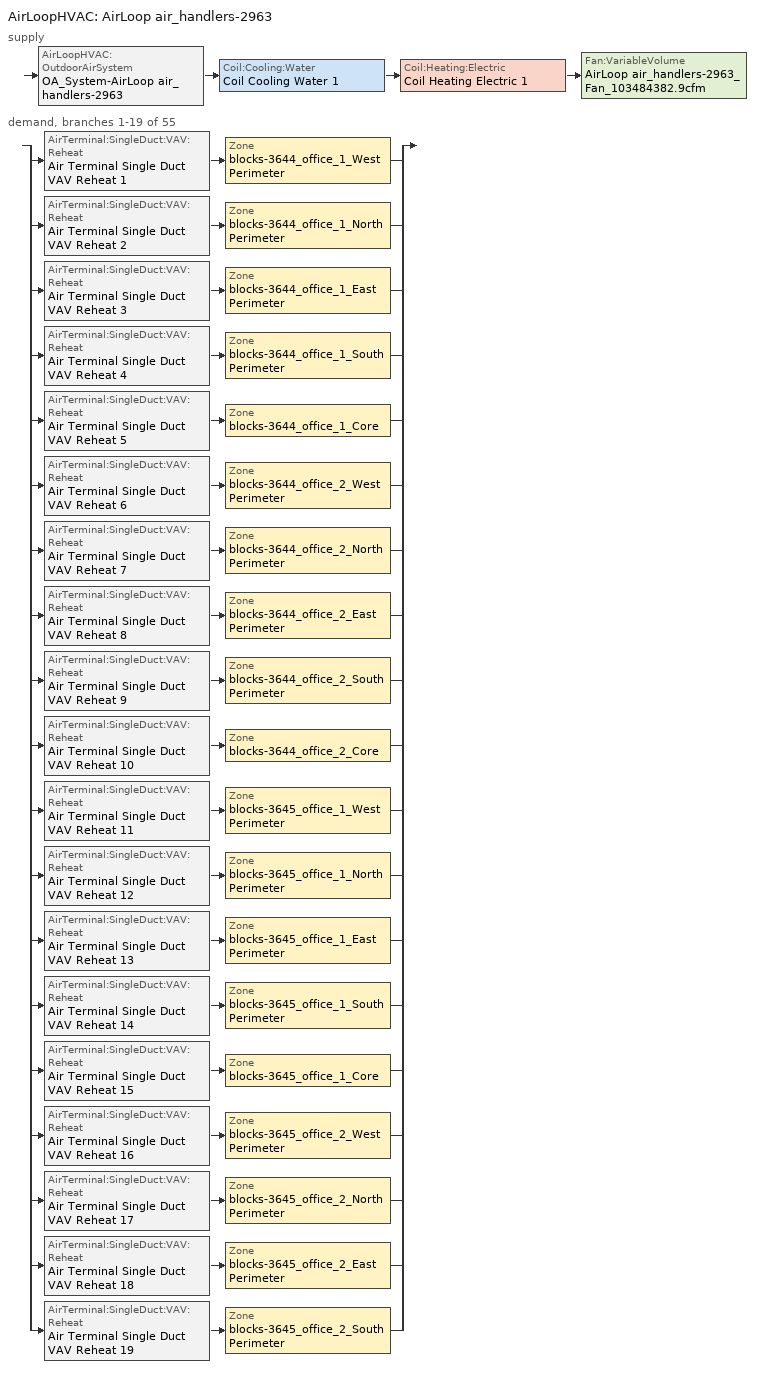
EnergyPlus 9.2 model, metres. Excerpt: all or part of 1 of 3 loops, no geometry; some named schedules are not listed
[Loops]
AirLoopHVAC 'AirLoop air_handlers-2963'
 supply: AirLoopHVAC:OutdoorAirSystem 'OA_System-AirLoop air_handlers-2963' > Coil:Cooling:Water 'Coil Cooling Water 1' > Coil:Heating:Electric 'Coil Heating Electric 1' > Fan:VariableVolume 'AirLoop air_handlers-2963_Fan_103484382.9cfm'
 demand, branches 1-19 of 55: split
  | AirTerminal:SingleDuct:VAV:Reheat 'Air Terminal Single Duct VAV Reheat 1' > Zone 'blocks-3644_office_1_West Perimeter'
  | AirTerminal:SingleDuct:VAV:Reheat 'Air Terminal Single Duct VAV Reheat 2' > Zone 'blocks-3644_office_1_North Perimeter'
  | AirTerminal:SingleDuct:VAV:Reheat 'Air Terminal Single Duct VAV Reheat 3' > Zone 'blocks-3644_office_1_East Perimeter'
  | AirTerminal:SingleDuct:VAV:Reheat 'Air Terminal Single Duct VAV Reheat 4' > Zone 'blocks-3644_office_1_South Perimeter'
  | AirTerminal:SingleDuct:VAV:Reheat 'Air Terminal Single Duct VAV Reheat 5' > Zone 'blocks-3644_office_1_Core'
  | AirTerminal:SingleDuct:VAV:Reheat 'Air Terminal Single Duct VAV Reheat 6' > Zone 'blocks-3644_office_2_West Perimeter'
  | AirTerminal:SingleDuct:VAV:Reheat 'Air Terminal Single Duct VAV Reheat 7' > Zone 'blocks-3644_office_2_North Perimeter'
  | AirTerminal:SingleDuct:VAV:Reheat 'Air Terminal Single Duct VAV Reheat 8' > Zone 'blocks-3644_office_2_East Perimeter'
  | AirTerminal:SingleDuct:VAV:Reheat 'Air Terminal Single Duct VAV Reheat 9' > Zone 'blocks-3644_office_2_South Perimeter'
  | AirTerminal:SingleDuct:VAV:Reheat 'Air Terminal Single Duct VAV Reheat 10' > Zone 'blocks-3644_office_2_Core'
  | AirTerminal:SingleDuct:VAV:Reheat 'Air Terminal Single Duct VAV Reheat 11' > Zone 'blocks-3645_office_1_West Perimeter'
  | AirTerminal:SingleDuct:VAV:Reheat 'Air Terminal Single Duct VAV Reheat 12' > Zone 'blocks-3645_office_1_North Perimeter'
  | AirTerminal:SingleDuct:VAV:Reheat 'Air Terminal Single Duct VAV Reheat 13' > Zone 'blocks-3645_office_1_East Perimeter'
  | AirTerminal:SingleDuct:VAV:Reheat 'Air Terminal Single Duct VAV Reheat 14' > Zone 'blocks-3645_office_1_South Perimeter'
  | AirTerminal:SingleDuct:VAV:Reheat 'Air Terminal Single Duct VAV Reheat 15' > Zone 'blocks-3645_office_1_Core'
  | AirTerminal:SingleDuct:VAV:Reheat 'Air Terminal Single Duct VAV Reheat 16' > Zone 'blocks-3645_office_2_West Perimeter'
  | AirTerminal:SingleDuct:VAV:Reheat 'Air Terminal Single Duct VAV Reheat 17' > Zone 'blocks-3645_office_2_North Perimeter'
  | AirTerminal:SingleDuct:VAV:Reheat 'Air Terminal Single Duct VAV Reheat 18' > Zone 'blocks-3645_office_2_East Perimeter'
  | AirTerminal:SingleDuct:VAV:Reheat 'Air Terminal Single Duct VAV Reheat 19' > Zone 'blocks-3645_office_2_South Perimeter'
[AirLoopHVAC]
AirLoop air_handlers-2963: Design supply air flow rate=Autosize
[AirTerminal:SingleDuct:VAV:Reheat] Availability schedule=Always_On; Constant minimum air flow fraction=0.2; Convergence tolerance=0.001; Damper heating action=Normal; Fixed minimum air flow rate=0; Maximum air flow rate=Autosize; Maximum flow fraction during reheat=Autosize; Maximum flow per zone floor area during reheat=Autosize; Maximum hot water or steam flow rate=Autosize; Maximum reheat air temperature=35; Minimum hot water or steam flow rate=0; Zone minimum air flow input method=Constant
Name | Reheat coil
Air Terminal Single Duct VAV Reheat 1 | Coil Heating Electric 2
Air Terminal Single Duct VAV Reheat 2 | Coil Heating Electric 3
Air Terminal Single Duct VAV Reheat 3 | Coil Heating Electric 4
Air Terminal Single Duct VAV Reheat 4 | Coil Heating Electric 5
Air Terminal Single Duct VAV Reheat 5 | Coil Heating Electric 6
Air Terminal Single Duct VAV Reheat 6 | Coil Heating Electric 7
Air Terminal Single Duct VAV Reheat 7 | Coil Heating Electric 8
Air Terminal Single Duct VAV Reheat 8 | Coil Heating Electric 9
Air Terminal Single Duct VAV Reheat 9 | Coil Heating Electric 10
Air Terminal Single Duct VAV Reheat 10 | Coil Heating Electric 11
Air Terminal Single Duct VAV Reheat 11 | Coil Heating Electric 12
Air Terminal Single Duct VAV Reheat 12 | Coil Heating Electric 13
Air Terminal Single Duct VAV Reheat 13 | Coil Heating Electric 14
Air Terminal Single Duct VAV Reheat 14 | Coil Heating Electric 15
Air Terminal Single Duct VAV Reheat 15 | Coil Heating Electric 16
Air Terminal Single Duct VAV Reheat 16 | Coil Heating Electric 17
Air Terminal Single Duct VAV Reheat 17 | Coil Heating Electric 18
Air Terminal Single Duct VAV Reheat 18 | Coil Heating Electric 19
Air Terminal Single Duct VAV Reheat 19 | Coil Heating Electric 20
[Coil:Cooling:Water]
Coil Cooling Water 1: Availability schedule=Always_On; Design air flow rate=Autosize; Design inlet air humidity ratio=Autosize; Design inlet air temperature=Autosize; Design inlet water temperature=Autosize; Design outlet air humidity ratio=Autosize; Design outlet air temperature=Autosize; Design water flow rate=Autosize; Heat exchanger configuration=CrossFlow; Type of analysis=SimpleAnalysis
[Coil:Heating:Electric] Availability schedule=Always_On; Efficiency=1; Nominal capacity=Autosize
Coil Heating Electric 1; Coil Heating Electric 2; Coil Heating Electric 3; Coil Heating Electric 4; Coil Heating Electric 5; Coil Heating Electric 6; Coil Heating Electric 7; Coil Heating Electric 8; Coil Heating Electric 9; Coil Heating Electric 10; Coil Heating Electric 11; Coil Heating Electric 12; Coil Heating Electric 13; Coil Heating Electric 14; Coil Heating Electric 15; Coil Heating Electric 16; Coil Heating Electric 17; Coil Heating Electric 18; Coil Heating Electric 19; Coil Heating Electric 20
[Controller:MechanicalVentilation]
Controller_MV-AirLoop air_handlers-2963: Availability schedule=PNNL_TSPR_Office_Occupancy_Schedule; Demand controlled ventilation=No; System outdoor air method=ZoneSum; Zone name 1=blocks-3644_office_1_Core; Design specification outdoor air object name 1=PNNL_TSPR_DCV_Office_0.0004_m3_per_s_m2_Outdoor_Air_62.2_Multizone_Adjusted; Design specification zone air distribution object name 1=blocks-3644_office_1_Core Design Spec Zone Air Dist; Zone name 2=blocks-3644_office_1_East Perimeter; Design specification outdoor air object name 2=PNNL_TSPR_DCV_Office_0.0004_m3_per_s_m2_Outdoor_Air_62.2_Multizone_Adjusted; Design specification zone air distribution object name 2=blocks-3644_office_1_East Perimeter Design Spec Zone Air Dist; Zone name 3=blocks-3644_office_1_North Perimeter; Design specification outdoor air object name 3=PNNL_TSPR_DCV_Office_0.0004_m3_per_s_m2_Outdoor_Air_62.2_Multizone_Adjusted; Design specification zone air distribution object name 3=blocks-3644_office_1_North Perimeter Design Spec Zone Air Dist; Zone name 4=blocks-3644_office_1_South Perimeter; Design specification outdoor air object name 4=PNNL_TSPR_DCV_Office_0.0004_m3_per_s_m2_Outdoor_Air_62.2_Multizone_Adjusted; Design specification zone air distribution object name 4=blocks-3644_office_1_South Perimeter Design Spec Zone Air Dist; Zone name 5=blocks-3644_office_1_West Perimeter; Design specification outdoor air object name 5=PNNL_TSPR_DCV_Office_0.0004_m3_per_s_m2_Outdoor_Air_62.2_Multizone_Adjusted; Design specification zone air distribution object name 5=blocks-3644_office_1_West Perimeter Design Spec Zone Air Dist; Zone name 6=blocks-3644_office_2_Core; Design specification outdoor air object name 6=PNNL_TSPR_DCV_Office_0.0004_m3_per_s_m2_Outdoor_Air_62.2_Multizone_Adjusted; Design specification zone air distribution object name 6=blocks-3644_office_2_Core Design Spec Zone Air Dist; Zone name 7=blocks-3644_office_2_East Perimeter; Design specification outdoor air object name 7=PNNL_TSPR_DCV_Office_0.0004_m3_per_s_m2_Outdoor_Air_62.2_Multizone_Adjusted; Design specification zone air distribution object name 7=blocks-3644_office_2_East Perimeter Design Spec Zone Air Dist; Zone name 8=blocks-3644_office_2_North Perimeter; Design specification outdoor air object name 8=PNNL_TSPR_DCV_Office_0.0004_m3_per_s_m2_Outdoor_Air_62.2_Multizone_Adjusted; Design specification zone air distribution object name 8=blocks-3644_office_2_North Perimeter Design Spec Zone Air Dist; Zone name 9=blocks-3644_office_2_South Perimeter; Design specification outdoor air object name 9=PNNL_TSPR_DCV_Office_0.0004_m3_per_s_m2_Outdoor_Air_62.2_Multizone_Adjusted; Design specification zone air distribution object name 9=blocks-3644_office_2_South Perimeter Design Spec Zone Air Dist; Zone name 10=blocks-3644_office_2_West Perimeter; Design specification outdoor air object name 10=PNNL_TSPR_DCV_Office_0.0004_m3_per_s_m2_Outdoor_Air_62.2_Multizone_Adjusted; Design specification zone air distribution object name 10=blocks-3644_office_2_West Perimeter Design Spec Zone Air Dist; Zone name 11=blocks-3645_office_1_Core; Design specification outdoor air object name 11=PNNL_TSPR_DCV_Office_0.00037_m3_per_s_m2_Outdoor_Air_62.2_Multizone_Adjusted; Design specification zone air distribution object name 11=blocks-3645_office_1_Core Design Spec Zone Air Dist; Zone name 12=blocks-3645_office_1_East Perimeter; Design specification outdoor air object name 12=PNNL_TSPR_DCV_Office_0.00037_m3_per_s_m2_Outdoor_Air_62.2_Multizone_Adjusted; Design specification zone air distribution object name 12=blocks-3645_office_1_East Perimeter Design Spec Zone Air Dist; Zone name 13=blocks-3645_office_1_North Perimeter; Design specification outdoor air object name 13=PNNL_TSPR_DCV_Office_0.00037_m3_per_s_m2_Outdoor_Air_62.2_Multizone_Adjusted; Design specification zone air distribution object name 13=blocks-3645_office_1_North Perimeter Design Spec Zone Air Dist; Zone name 14=blocks-3645_office_1_South Perimeter; Design specification outdoor air object name 14=PNNL_TSPR_DCV_Office_0.00037_m3_per_s_m2_Outdoor_Air_62.2_Multizone_Adjusted; Design specification zone air distribution object name 14=blocks-3645_office_1_South Perimeter Design Spec Zone Air Dist; Zone name 15=blocks-3645_office_1_West Perimeter; Design specification outdoor air object name 15=PNNL_TSPR_DCV_Office_0.00037_m3_per_s_m2_Outdoor_Air_62.2_Multizone_Adjusted; Design specification zone air distribution object name 15=blocks-3645_office_1_West Perimeter Design Spec Zone Air Dist; Zone name 16=blocks-3645_office_2_Core; Design specification outdoor air object name 16=PNNL_TSPR_DCV_Office_0.00037_m3_per_s_m2_Outdoor_Air_62.2_Multizone_Adjusted; Design specification zone air distribution object name 16=blocks-3645_office_2_Core Design Spec Zone Air Dist; Zone name 17=blocks-3645_office_2_East Perimeter; Design specification outdoor air object name 17=PNNL_TSPR_DCV_Office_0.00037_m3_per_s_m2_Outdoor_Air_62.2_Multizone_Adjusted; Design specification zone air distribution object name 17=blocks-3645_office_2_East Perimeter Design Spec Zone Air Dist; Zone name 18=blocks-3645_office_2_North Perimeter; Design specification outdoor air object name 18=PNNL_TSPR_DCV_Office_0.00037_m3_per_s_m2_Outdoor_Air_62.2_Multizone_Adjusted; Design specification zone air distribution object name 18=blocks-3645_office_2_North Perimeter Design Spec Zone Air Dist; Zone name 19=blocks-3645_office_2_South Perimeter; Design specification outdoor air object name 19=PNNL_TSPR_DCV_Office_0.00037_m3_per_s_m2_Outdoor_Air_62.2_Multizone_Adjusted; Design specification zone air distribution object name 19=blocks-3645_office_2_South Perimeter Design Spec Zone Air Dist; Zone name 20=blocks-3645_office_2_West Perimeter; Design specification outdoor air object name 20=PNNL_TSPR_DCV_Office_0.00037_m3_per_s_m2_Outdoor_Air_62.2_Multizone_Adjusted; Design specification zone air distribution object name 20=blocks-3645_office_2_West Perimeter Design Spec Zone Air Dist; Zone name 21=blocks-3645_office_3_Core; Design specification outdoor air object name 21=PNNL_TSPR_DCV_Office_0.00037_m3_per_s_m2_Outdoor_Air_62.2_Multizone_Adjusted; Design specification zone air distribution object name 21=blocks-3645_office_3_Core Design Spec Zone Air Dist; Zone name 22=blocks-3645_office_3_East Perimeter; Design specification outdoor air object name 22=PNNL_TSPR_DCV_Office_0.00037_m3_per_s_m2_Outdoor_Air_62.2_Multizone_Adjusted; Design specification zone air distribution object name 22=blocks-3645_office_3_East Perimeter Design Spec Zone Air Dist; Zone name 23=blocks-3645_office_3_North Perimeter; Design specification outdoor air object name 23=PNNL_TSPR_DCV_Office_0.00037_m3_per_s_m2_Outdoor_Air_62.2_Multizone_Adjusted; Design specification zone air distribution object name 23=blocks-3645_office_3_North Perimeter Design Spec Zone Air Dist; Zone name 24=blocks-3645_office_3_South Perimeter; Design specification outdoor air object name 24=PNNL_TSPR_DCV_Office_0.00037_m3_per_s_m2_Outdoor_Air_62.2_Multizone_Adjusted; Design specification zone air distribution object name 24=blocks-3645_office_3_South Perimeter Design Spec Zone Air Dist; Zone name 25=blocks-3645_office_3_West Perimeter; Design specification outdoor air object name 25=PNNL_TSPR_DCV_Office_0.00037_m3_per_s_m2_Outdoor_Air_62.2_Multizone_Adjusted; Design specification zone air distribution object name 25=blocks-3645_office_3_West Perimeter Design Spec Zone Air Dist; Zone name 26=blocks-3645_office_4_Core; Design specification outdoor air object name 26=PNNL_TSPR_DCV_Office_0.00037_m3_per_s_m2_Outdoor_Air_62.2_Multizone_Adjusted; Design specification zone air distribution object name 26=blocks-3645_office_4_Core Design Spec Zone Air Dist; Zone name 27=blocks-3645_office_4_East Perimeter; Design specification outdoor air object name 27=PNNL_TSPR_DCV_Office_0.00037_m3_per_s_m2_Outdoor_Air_62.2_Multizone_Adjusted; Design specification zone air distribution object name 27=blocks-3645_office_4_East Perimeter Design Spec Zone Air Dist; Zone name 28=blocks-3645_office_4_North Perimeter; Design specification outdoor air object name 28=PNNL_TSPR_DCV_Office_0.00037_m3_per_s_m2_Outdoor_Air_62.2_Multizone_Adjusted; Design specification zone air distribution object name 28=blocks-3645_office_4_North Perimeter Design Spec Zone Air Dist; Zone name 29=blocks-3645_office_4_South Perimeter; Design specification outdoor air object name 29=PNNL_TSPR_DCV_Office_0.00037_m3_per_s_m2_Outdoor_Air_62.2_Multizone_Adjusted; Design specification zone air distribution object name 29=blocks-3645_office_4_South Perimeter Design Spec Zone Air Dist; Zone name 30=blocks-3645_office_4_West Perimeter; Design specification outdoor air object name 30=PNNL_TSPR_DCV_Office_0.00037_m3_per_s_m2_Outdoor_Air_62.2_Multizone_Adjusted; Design specification zone air distribution object name 30=blocks-3645_office_4_West Perimeter Design Spec Zone Air Dist; Zone name 31=blocks-3645_office_5_Core; Design specification outdoor air object name 31=PNNL_TSPR_DCV_Office_0.00037_m3_per_s_m2_Outdoor_Air_62.2_Multizone_Adjusted; Design specification zone air distribution object name 31=blocks-3645_office_5_Core Design Spec Zone Air Dist; Zone name 32=blocks-3645_office_5_East Perimeter; Design specification outdoor air object name 32=PNNL_TSPR_DCV_Office_0.00037_m3_per_s_m2_Outdoor_Air_62.2_Multizone_Adjusted; Design specification zone air distribution object name 32=blocks-3645_office_5_East Perimeter Design Spec Zone Air Dist; Zone name 33=blocks-3645_office_5_North Perimeter; Design specification outdoor air object name 33=PNNL_TSPR_DCV_Office_0.00037_m3_per_s_m2_Outdoor_Air_62.2_Multizone_Adjusted; Design specification zone air distribution object name 33=blocks-3645_office_5_North Perimeter Design Spec Zone Air Dist; Zone name 34=blocks-3645_office_5_South Perimeter; Design specification outdoor air object name 34=PNNL_TSPR_DCV_Office_0.00037_m3_per_s_m2_Outdoor_Air_62.2_Multizone_Adjusted; Design specification zone air distribution object name 34=blocks-3645_office_5_South Perimeter Design Spec Zone Air Dist; Zone name 35=blocks-3645_office_5_West Perimeter; Design specification outdoor air object name 35=PNNL_TSPR_DCV_Office_0.00037_m3_per_s_m2_Outdoor_Air_62.2_Multizone_Adjusted; Design specification zone air distribution object name 35=blocks-3645_office_5_West Perimeter Design Spec Zone Air Dist; Zone name 36=blocks-3645_office_6_Core; Design specification outdoor air object name 36=PNNL_TSPR_DCV_Office_0.00037_m3_per_s_m2_Outdoor_Air_62.2_Multizone_Adjusted; Design specification zone air distribution object name 36=blocks-3645_office_6_Core Design Spec Zone Air Dist; Zone name 37=blocks-3645_office_6_East Perimeter; Design specification outdoor air object name 37=PNNL_TSPR_DCV_Office_0.00037_m3_per_s_m2_Outdoor_Air_62.2_Multizone_Adjusted; Design specification zone air distribution object name 37=blocks-3645_office_6_East Perimeter Design Spec Zone Air Dist; Zone name 38=blocks-3645_office_6_North Perimeter; Design specification outdoor air object name 38=PNNL_TSPR_DCV_Office_0.00037_m3_per_s_m2_Outdoor_Air_62.2_Multizone_Adjusted; Design specification zone air distribution object name 38=blocks-3645_office_6_North Perimeter Design Spec Zone Air Dist; Zone name 39=blocks-3645_office_6_South Perimeter; Design specification outdoor air object name 39=PNNL_TSPR_DCV_Office_0.00037_m3_per_s_m2_Outdoor_Air_62.2_Multizone_Adjusted; Design specification zone air distribution object name 39=blocks-3645_office_6_South Perimeter Design Spec Zone Air Dist; Zone name 40=blocks-3645_office_6_West Perimeter; Design specification outdoor air object name 40=PNNL_TSPR_DCV_Office_0.00037_m3_per_s_m2_Outdoor_Air_62.2_Multizone_Adjusted; Design specification zone air distribution object name 40=blocks-3645_office_6_West Perimeter Design Spec Zone Air Dist; Zone name 41=blocks-3645_office_7_Core; Design specification outdoor air object name 41=PNNL_TSPR_DCV_Office_0.00037_m3_per_s_m2_Outdoor_Air_62.2_Multizone_Adjusted; Design specification zone air distribution object name 41=blocks-3645_office_7_Core Design Spec Zone Air Dist; Zone name 42=blocks-3645_office_7_East Perimeter; Design specification outdoor air object name 42=PNNL_TSPR_DCV_Office_0.00037_m3_per_s_m2_Outdoor_Air_62.2_Multizone_Adjusted; Design specification zone air distribution object name 42=blocks-3645_office_7_East Perimeter Design Spec Zone Air Dist; Zone name 43=blocks-3645_office_7_North Perimeter; Design specification outdoor air object name 43=PNNL_TSPR_DCV_Office_0.00037_m3_per_s_m2_Outdoor_Air_62.2_Multizone_Adjusted; Design specification zone air distribution object name 43=blocks-3645_office_7_North Perimeter Design Spec Zone Air Dist; Zone name 44=blocks-3645_office_7_South Perimeter; Design specification outdoor air object name 44=PNNL_TSPR_DCV_Office_0.00037_m3_per_s_m2_Outdoor_Air_62.2_Multizone_Adjusted; Design specification zone air distribution object name 44=blocks-3645_office_7_South Perimeter Design Spec Zone Air Dist; Zone name 45=blocks-3645_office_7_West Perimeter; Design specification outdoor air object name 45=PNNL_TSPR_DCV_Office_0.00037_m3_per_s_m2_Outdoor_Air_62.2_Multizone_Adjusted; Design specification zone air distribution object name 45=blocks-3645_office_7_West Perimeter Design Spec Zone Air Dist; Zone name 46=blocks-3645_office_8_Core; Design specification outdoor air object name 46=PNNL_TSPR_DCV_Office_0.00037_m3_per_s_m2_Outdoor_Air_62.2_Multizone_Adjusted; Design specification zone air distribution object name 46=blocks-3645_office_8_Core Design Spec Zone Air Dist; Zone name 47=blocks-3645_office_8_East Perimeter; Design specification outdoor air object name 47=PNNL_TSPR_DCV_Office_0.00037_m3_per_s_m2_Outdoor_Air_62.2_Multizone_Adjusted; Design specification zone air distribution object name 47=blocks-3645_office_8_East Perimeter Design Spec Zone Air Dist; Zone name 48=blocks-3645_office_8_North Perimeter; Design specification outdoor air object name 48=PNNL_TSPR_DCV_Office_0.00037_m3_per_s_m2_Outdoor_Air_62.2_Multizone_Adjusted; Design specification zone air distribution object name 48=blocks-3645_office_8_North Perimeter Design Spec Zone Air Dist; Zone name 49=blocks-3645_office_8_South Perimeter; Design specification outdoor air object name 49=PNNL_TSPR_DCV_Office_0.00037_m3_per_s_m2_Outdoor_Air_62.2_Multizone_Adjusted; Design specification zone air distribution object name 49=blocks-3645_office_8_South Perimeter Design Spec Zone Air Dist; Zone name 50=blocks-3645_office_8_West Perimeter; Design specification outdoor air object name 50=PNNL_TSPR_DCV_Office_0.00037_m3_per_s_m2_Outdoor_Air_62.2_Multizone_Adjusted; Design specification zone air distribution object name 50=blocks-3645_office_8_West Perimeter Design Spec Zone Air Dist; Zone name 51=blocks-3645_office_9_Core; Design specification outdoor air object name 51=PNNL_TSPR_DCV_Office_0.00037_m3_per_s_m2_Outdoor_Air_62.2_Multizone_Adjusted; Design specification zone air distribution object name 51=blocks-3645_office_9_Core Design Spec Zone Air Dist; Zone name 52=blocks-3645_office_9_East Perimeter; Design specification outdoor air object name 52=PNNL_TSPR_DCV_Office_0.00037_m3_per_s_m2_Outdoor_Air_62.2_Multizone_Adjusted; Design specification zone air distribution object name 52=blocks-3645_office_9_East Perimeter Design Spec Zone Air Dist; Zone name 53=blocks-3645_office_9_North Perimeter; Design specification outdoor air object name 53=PNNL_TSPR_DCV_Office_0.00037_m3_per_s_m2_Outdoor_Air_62.2_Multizone_Adjusted; Design specification zone air distribution object name 53=blocks-3645_office_9_North Perimeter Design Spec Zone Air Dist; Zone name 54=blocks-3645_office_9_South Perimeter; Design specification outdoor air object name 54=PNNL_TSPR_DCV_Office_0.00037_m3_per_s_m2_Outdoor_Air_62.2_Multizone_Adjusted; Design specification zone air distribution object name 54=blocks-3645_office_9_South Perimeter Design Spec Zone Air Dist; Zone name 55=blocks-3645_office_9_West Perimeter; Design specification outdoor air object name 55=PNNL_TSPR_DCV_Office_0.00037_m3_per_s_m2_Outdoor_Air_62.2_Multizone_Adjusted; Design specification zone air distribution object name 55=blocks-3645_office_9_West Perimeter Design Spec Zone Air Dist
[Controller:OutdoorAir]
Controller_OA-AirLoop air_handlers-2963: Control high indoor humidity based on outdoor humidity ratio=Yes; Economizer control action type=ModulateFlow; Economizer control type=DifferentialDryBulb; Economizer maximum limit dry bulb temperature=28; Economizer maximum limit enthalpy=64000; Economizer minimum limit dry bulb temperature=-100; Heat recovery bypass control type=BypassWhenWithinEconomizerLimits; High humidity control=No; Lockout type=LockoutWithHeating; Maximum fraction of outdoor air schedule=Economizer Efficiency Schedule; Maximum outdoor air flow rate=Autosize; Mechanical ventilation controller=Controller_MV-AirLoop air_handlers-2963; Minimum limit type=FixedMinimum; Minimum outdoor air flow rate=0; Minimum outdoor air schedule=PNNL_TSPR_Office_Occupancy_Schedule
[Controller:WaterCoil]
Controller Water Coil 1: Action=Reverse; Actuator variable=Flow; Control variable=Temperature; Controller convergence tolerance=Autosize; Maximum actuated flow=Autosize; Minimum actuated flow=0
[DesignSpecification:OutdoorAir] Outdoor air flow air changes per hour=0; Outdoor air flow per person=0; Outdoor air flow per zone=0; Outdoor air method=Sum
Name | Outdoor air flow per zone floor area
PNNL_TSPR_DCV_Office_0.0004_m3_per_s_m2_Outdoor_Air_62.2_Multizone_Adjusted | 0.000496581
PNNL_TSPR_DCV_Office_0.00037_m3_per_s_m2_Outdoor_Air_62.2_Multizone_Adjusted | 0.000462046
[DesignSpecification:ZoneAirDistribution] Zone air distribution effectiveness in cooling mode=1; Zone air distribution effectiveness in heating mode=1
blocks-3644_office_1_Core Design Spec Zone Air Dist; blocks-3644_office_1_East Perimeter Design Spec Zone Air Dist; blocks-3644_office_1_North Perimeter Design Spec Zone Air Dist; blocks-3644_office_1_South Perimeter Design Spec Zone Air Dist; blocks-3644_office_1_West Perimeter Design Spec Zone Air Dist; blocks-3644_office_2_Core Design Spec Zone Air Dist; blocks-3644_office_2_East Perimeter Design Spec Zone Air Dist; blocks-3644_office_2_North Perimeter Design Spec Zone Air Dist; blocks-3644_office_2_South Perimeter Design Spec Zone Air Dist; blocks-3644_office_2_West Perimeter Design Spec Zone Air Dist; blocks-3645_office_1_Core Design Spec Zone Air Dist; blocks-3645_office_1_East Perimeter Design Spec Zone Air Dist; blocks-3645_office_1_North Perimeter Design Spec Zone Air Dist; blocks-3645_office_1_South Perimeter Design Spec Zone Air Dist; blocks-3645_office_1_West Perimeter Design Spec Zone Air Dist; blocks-3645_office_2_Core Design Spec Zone Air Dist; blocks-3645_office_2_East Perimeter Design Spec Zone Air Dist; blocks-3645_office_2_North Perimeter Design Spec Zone Air Dist; blocks-3645_office_2_South Perimeter Design Spec Zone Air Dist; blocks-3645_office_2_West Perimeter Design Spec Zone Air Dist; blocks-3645_office_3_Core Design Spec Zone Air Dist; blocks-3645_office_3_East Perimeter Design Spec Zone Air Dist; blocks-3645_office_3_North Perimeter Design Spec Zone Air Dist; blocks-3645_office_3_South Perimeter Design Spec Zone Air Dist; blocks-3645_office_3_West Perimeter Design Spec Zone Air Dist; blocks-3645_office_4_Core Design Spec Zone Air Dist; blocks-3645_office_4_East Perimeter Design Spec Zone Air Dist; blocks-3645_office_4_North Perimeter Design Spec Zone Air Dist; blocks-3645_office_4_South Perimeter Design Spec Zone Air Dist; blocks-3645_office_4_West Perimeter Design Spec Zone Air Dist; blocks-3645_office_5_Core Design Spec Zone Air Dist; blocks-3645_office_5_East Perimeter Design Spec Zone Air Dist; blocks-3645_office_5_North Perimeter Design Spec Zone Air Dist; blocks-3645_office_5_South Perimeter Design Spec Zone Air Dist; blocks-3645_office_5_West Perimeter Design Spec Zone Air Dist; blocks-3645_office_6_Core Design Spec Zone Air Dist; blocks-3645_office_6_East Perimeter Design Spec Zone Air Dist; blocks-3645_office_6_North Perimeter Design Spec Zone Air Dist; blocks-3645_office_6_South Perimeter Design Spec Zone Air Dist; blocks-3645_office_6_West Perimeter Design Spec Zone Air Dist; blocks-3645_office_7_Core Design Spec Zone Air Dist; blocks-3645_office_7_East Perimeter Design Spec Zone Air Dist; blocks-3645_office_7_North Perimeter Design Spec Zone Air Dist; blocks-3645_office_7_South Perimeter Design Spec Zone Air Dist; blocks-3645_office_7_West Perimeter Design Spec Zone Air Dist; blocks-3645_office_8_Core Design Spec Zone Air Dist; blocks-3645_office_8_East Perimeter Design Spec Zone Air Dist; blocks-3645_office_8_North Perimeter Design Spec Zone Air Dist; blocks-3645_office_8_South Perimeter Design Spec Zone Air Dist; blocks-3645_office_8_West Perimeter Design Spec Zone Air Dist; blocks-3645_office_9_Core Design Spec Zone Air Dist; blocks-3645_office_9_East Perimeter Design Spec Zone Air Dist; blocks-3645_office_9_North Perimeter Design Spec Zone Air Dist; blocks-3645_office_9_South Perimeter Design Spec Zone Air Dist; blocks-3645_office_9_West Perimeter Design Spec Zone Air Dist
[Fan:VariableVolume]
AirLoop air_handlers-2963_Fan_103484382.9cfm: Availability schedule=AirLoop air_handlers-2963_Sched_Ruleset; End use subcategory=General; Fan power coefficient 1=0.0407599; Fan power coefficient 2=0.088045; Fan power coefficient 3=-0.0729261; Fan power coefficient 4=0.94374; Fan power coefficient 5=0; Fan power minimum air flow rate=0; Fan power minimum flow fraction=0; Fan power minimum flow rate input method=FixedFlowRate; Fan total efficiency=0.55575; Maximum flow rate=Autosize; Motor efficiency=0.855; Motor in airstream fraction=1; Pressure rise=1158.81
[HeatExchanger:AirToAir:SensibleAndLatent]
ERV-AirLoop air_handlers-2963: Availability schedule=Always On Discrete; Economizer lockout=Yes; Frost control type=None; Heat exchanger type=Plate; Latent effectiveness at 75 cooling air flow=0.6; Latent effectiveness at 75 heating air flow=0.6; Latent effectiveness at 100 cooling air flow=0.6; Latent effectiveness at 100 heating air flow=0.6; Nominal electric power=0; Nominal supply air flow rate=Autosize; Sensible effectiveness at 75 cooling air flow=0.7; Sensible effectiveness at 75 heating air flow=0.7; Sensible effectiveness at 100 cooling air flow=0.7; Sensible effectiveness at 100 heating air flow=0.7; Supply air outlet temperature control=Yes; Threshold temperature=1.7
[SetpointManager:MixedAir] Control variable=Temperature
Setpoint Manager Mixed Air 1; Setpoint Manager Mixed Air 2; Setpoint Manager Mixed Air 3; Setpoint Manager Mixed Air 4
[SetpointManager:Warmest]
Setpoint Manager Warmest 1: Control variable=Temperature; Hvac air loop=AirLoop air_handlers-2963; Maximum setpoint temperature=15.6; Minimum setpoint temperature=12.8; Strategy=MaximumTemperature
[Sizing:System]
AirLoop air_handlers-2963: 100 outdoor air in cooling=No; 100 outdoor air in heating=No; Central cooling capacity control method=OnOff; Central cooling design supply air humidity ratio=0.0085; Central cooling design supply air temperature=12.8; Central heating design supply air humidity ratio=0.008; Central heating design supply air temperature=16.7; Central heating maximum system air flow ratio=0.2; Cooling design capacity=Autosize; Cooling design capacity method=CoolingDesignCapacity; Cooling design capacity per floor area=234.7; Cooling fraction of autosized cooling supply air flow rate=1; Cooling supply air flow rate=0; Cooling supply air flow rate method=DesignDay; Cooling supply air flow rate per floor area=0.00996765; Cooling supply air flow rate per unit cooling capacity=3.94755e-05; Design outdoor air flow rate=Autosize; Fraction of autosized cooling design capacity=1; Fraction of autosized heating design capacity=1; Heating design capacity=Autosize; Heating design capacity method=HeatingDesignCapacity; Heating design capacity per floor area=157; Heating fraction of autosized cooling supply air flow rate=1; Heating fraction of autosized heating supply air flow rate=1; Heating supply air flow rate=0; Heating supply air flow rate method=DesignDay; Heating supply air flow rate per floor area=0.00996765; Heating supply air flow rate per unit heating capacity=3.15882e-05; Precool design humidity ratio=0.008; Precool design temperature=12.8; Preheat design humidity ratio=0.008; Preheat design temperature=7; System outdoor air method=ZoneSum; Type of load to size on=Sensible; Type of zone sum to use=NonCoincident; Zone maximum outdoor air fraction=1
[Sizing:Zone] Account for dedicated outdoor air system=No; Cooling design air flow method=DesignDay; Cooling design air flow rate=0; Cooling minimum air flow=0; Cooling minimum air flow fraction=0; Cooling minimum air flow per zone floor area=0.000762; Heating design air flow method=DesignDay; Heating design air flow rate=0; Heating maximum air flow=0.141576; Heating maximum air flow fraction=0.3; Heating maximum air flow per zone floor area=0.002032; Zone cooling design supply air humidity ratio=0.0085; Zone cooling design supply air temperature=14; Zone cooling design supply air temperature difference=11.11; Zone cooling design supply air temperature input method=TemperatureDifference; Zone heating design supply air humidity ratio=0.008; Zone heating design supply air temperature=40; Zone heating design supply air temperature difference=11.11; Zone heating design supply air temperature input method=TemperatureDifference
Name | Design specification outdoor air object | Design specification zone air distribution object
blocks-3644_office_1_Core | PNNL_TSPR_DCV_Office_0.0004_m3_per_s_m2_Outdoor_Air_62.2_Multizone_Adjusted | blocks-3644_office_1_Core Design Spec Zone Air Dist
blocks-3644_office_1_East Perimeter | PNNL_TSPR_DCV_Office_0.0004_m3_per_s_m2_Outdoor_Air_62.2_Multizone_Adjusted | blocks-3644_office_1_East Perimeter Design Spec Zone Air Dist
blocks-3644_office_1_North Perimeter | PNNL_TSPR_DCV_Office_0.0004_m3_per_s_m2_Outdoor_Air_62.2_Multizone_Adjusted | blocks-3644_office_1_North Perimeter Design Spec Zone Air Dist
blocks-3644_office_1_South Perimeter | PNNL_TSPR_DCV_Office_0.0004_m3_per_s_m2_Outdoor_Air_62.2_Multizone_Adjusted | blocks-3644_office_1_South Perimeter Design Spec Zone Air Dist
blocks-3644_office_1_West Perimeter | PNNL_TSPR_DCV_Office_0.0004_m3_per_s_m2_Outdoor_Air_62.2_Multizone_Adjusted | blocks-3644_office_1_West Perimeter Design Spec Zone Air Dist
blocks-3644_office_2_Core | PNNL_TSPR_DCV_Office_0.0004_m3_per_s_m2_Outdoor_Air_62.2_Multizone_Adjusted | blocks-3644_office_2_Core Design Spec Zone Air Dist
blocks-3644_office_2_East Perimeter | PNNL_TSPR_DCV_Office_0.0004_m3_per_s_m2_Outdoor_Air_62.2_Multizone_Adjusted | blocks-3644_office_2_East Perimeter Design Spec Zone Air Dist
blocks-3644_office_2_North Perimeter | PNNL_TSPR_DCV_Office_0.0004_m3_per_s_m2_Outdoor_Air_62.2_Multizone_Adjusted | blocks-3644_office_2_North Perimeter Design Spec Zone Air Dist
blocks-3644_office_2_South Perimeter | PNNL_TSPR_DCV_Office_0.0004_m3_per_s_m2_Outdoor_Air_62.2_Multizone_Adjusted | blocks-3644_office_2_South Perimeter Design Spec Zone Air Dist
blocks-3644_office_2_West Perimeter | PNNL_TSPR_DCV_Office_0.0004_m3_per_s_m2_Outdoor_Air_62.2_Multizone_Adjusted | blocks-3644_office_2_West Perimeter Design Spec Zone Air Dist
blocks-3645_office_1_Core | PNNL_TSPR_DCV_Office_0.00037_m3_per_s_m2_Outdoor_Air_62.2_Multizone_Adjusted | blocks-3645_office_1_Core Design Spec Zone Air Dist
blocks-3645_office_1_East Perimeter | PNNL_TSPR_DCV_Office_0.00037_m3_per_s_m2_Outdoor_Air_62.2_Multizone_Adjusted | blocks-3645_office_1_East Perimeter Design Spec Zone Air Dist
blocks-3645_office_1_North Perimeter | PNNL_TSPR_DCV_Office_0.00037_m3_per_s_m2_Outdoor_Air_62.2_Multizone_Adjusted | blocks-3645_office_1_North Perimeter Design Spec Zone Air Dist
blocks-3645_office_1_South Perimeter | PNNL_TSPR_DCV_Office_0.00037_m3_per_s_m2_Outdoor_Air_62.2_Multizone_Adjusted | blocks-3645_office_1_South Perimeter Design Spec Zone Air Dist
blocks-3645_office_1_West Perimeter | PNNL_TSPR_DCV_Office_0.00037_m3_per_s_m2_Outdoor_Air_62.2_Multizone_Adjusted | blocks-3645_office_1_West Perimeter Design Spec Zone Air Dist
blocks-3645_office_2_East Perimeter | PNNL_TSPR_DCV_Office_0.00037_m3_per_s_m2_Outdoor_Air_62.2_Multizone_Adjusted | blocks-3645_office_2_East Perimeter Design Spec Zone Air Dist
blocks-3645_office_2_North Perimeter | PNNL_TSPR_DCV_Office_0.00037_m3_per_s_m2_Outdoor_Air_62.2_Multizone_Adjusted | blocks-3645_office_2_North Perimeter Design Spec Zone Air Dist
blocks-3645_office_2_South Perimeter | PNNL_TSPR_DCV_Office_0.00037_m3_per_s_m2_Outdoor_Air_62.2_Multizone_Adjusted | blocks-3645_office_2_South Perimeter Design Spec Zone Air Dist
blocks-3645_office_2_West Perimeter | PNNL_TSPR_DCV_Office_0.00037_m3_per_s_m2_Outdoor_Air_62.2_Multizone_Adjusted | blocks-3645_office_2_West Perimeter Design Spec Zone Air Dist
[ThermostatSetpoint:DualSetpoint] Cooling setpoint temperature schedule=PNNL_TSPR_Office_Cooling_Schedule; Heating setpoint temperature schedule=PNNL_TSPR_Office_Heating_Schedule
Thermostat Setpoint Dual Setpoint 1; Thermostat Setpoint Dual Setpoint 2; Thermostat Setpoint Dual Setpoint 3; Thermostat Setpoint Dual Setpoint 4; Thermostat Setpoint Dual Setpoint 5; Thermostat Setpoint Dual Setpoint 6; Thermostat Setpoint Dual Setpoint 7; Thermostat Setpoint Dual Setpoint 8; Thermostat Setpoint Dual Setpoint 9; Thermostat Setpoint Dual Setpoint 10; Thermostat Setpoint Dual Setpoint 11; Thermostat Setpoint Dual Setpoint 12; Thermostat Setpoint Dual Setpoint 13; Thermostat Setpoint Dual Setpoint 14; Thermostat Setpoint Dual Setpoint 15; Thermostat Setpoint Dual Setpoint 16; Thermostat Setpoint Dual Setpoint 17; Thermostat Setpoint Dual Setpoint 18; Thermostat Setpoint Dual Setpoint 19
[ZoneControl:Thermostat]
Name | Zone or zonelist | Control 1 | Control type schedule
blocks-3644_office_1_Core Thermostat | blocks-3644_office_1_Core | Thermostat Setpoint Dual Setpoint 5 | blocks-3644_office_1_Core Thermostat Schedule
blocks-3644_office_1_East Perimeter Thermostat | blocks-3644_office_1_East Perimeter | Thermostat Setpoint Dual Setpoint 3 | blocks-3644_office_1_East Perimeter Thermostat Schedule
blocks-3644_office_1_North Perimeter Thermostat | blocks-3644_office_1_North Perimeter | Thermostat Setpoint Dual Setpoint 2 | blocks-3644_office_1_North Perimeter Thermostat Schedule
blocks-3644_office_1_South Perimeter Thermostat | blocks-3644_office_1_South Perimeter | Thermostat Setpoint Dual Setpoint 4 | blocks-3644_office_1_South Perimeter Thermostat Schedule
blocks-3644_office_1_West Perimeter Thermostat | blocks-3644_office_1_West Perimeter | Thermostat Setpoint Dual Setpoint 1 | blocks-3644_office_1_West Perimeter Thermostat Schedule
blocks-3644_office_2_Core Thermostat | blocks-3644_office_2_Core | Thermostat Setpoint Dual Setpoint 10 | blocks-3644_office_2_Core Thermostat Schedule
blocks-3644_office_2_East Perimeter Thermostat | blocks-3644_office_2_East Perimeter | Thermostat Setpoint Dual Setpoint 8 | blocks-3644_office_2_East Perimeter Thermostat Schedule
blocks-3644_office_2_North Perimeter Thermostat | blocks-3644_office_2_North Perimeter | Thermostat Setpoint Dual Setpoint 7 | blocks-3644_office_2_North Perimeter Thermostat Schedule
blocks-3644_office_2_South Perimeter Thermostat | blocks-3644_office_2_South Perimeter | Thermostat Setpoint Dual Setpoint 9 | blocks-3644_office_2_South Perimeter Thermostat Schedule
blocks-3644_office_2_West Perimeter Thermostat | blocks-3644_office_2_West Perimeter | Thermostat Setpoint Dual Setpoint 6 | blocks-3644_office_2_West Perimeter Thermostat Schedule
blocks-3645_office_1_Core Thermostat | blocks-3645_office_1_Core | Thermostat Setpoint Dual Setpoint 15 | blocks-3645_office_1_Core Thermostat Schedule
blocks-3645_office_1_East Perimeter Thermostat | blocks-3645_office_1_East Perimeter | Thermostat Setpoint Dual Setpoint 13 | blocks-3645_office_1_East Perimeter Thermostat Schedule
blocks-3645_office_1_North Perimeter Thermostat | blocks-3645_office_1_North Perimeter | Thermostat Setpoint Dual Setpoint 12 | blocks-3645_office_1_North Perimeter Thermostat Schedule
blocks-3645_office_1_South Perimeter Thermostat | blocks-3645_office_1_South Perimeter | Thermostat Setpoint Dual Setpoint 14 | blocks-3645_office_1_South Perimeter Thermostat Schedule
blocks-3645_office_1_West Perimeter Thermostat | blocks-3645_office_1_West Perimeter | Thermostat Setpoint Dual Setpoint 11 | blocks-3645_office_1_West Perimeter Thermostat Schedule
blocks-3645_office_2_East Perimeter Thermostat | blocks-3645_office_2_East Perimeter | Thermostat Setpoint Dual Setpoint 18 | blocks-3645_office_2_East Perimeter Thermostat Schedule
blocks-3645_office_2_North Perimeter Thermostat | blocks-3645_office_2_North Perimeter | Thermostat Setpoint Dual Setpoint 17 | blocks-3645_office_2_North Perimeter Thermostat Schedule
blocks-3645_office_2_South Perimeter Thermostat | blocks-3645_office_2_South Perimeter | Thermostat Setpoint Dual Setpoint 19 | blocks-3645_office_2_South Perimeter Thermostat Schedule
blocks-3645_office_2_West Perimeter Thermostat | blocks-3645_office_2_West Perimeter | Thermostat Setpoint Dual Setpoint 16 | blocks-3645_office_2_West Perimeter Thermostat Schedule
[Zone equipment]
blocks-3644_office_1_Core: Air Terminal Single Duct VAV Reheat 5
blocks-3644_office_1_East Perimeter: Air Terminal Single Duct VAV Reheat 3
blocks-3644_office_1_North Perimeter: Air Terminal Single Duct VAV Reheat 2
blocks-3644_office_1_South Perimeter: Air Terminal Single Duct VAV Reheat 4
blocks-3644_office_1_West Perimeter: Air Terminal Single Duct VAV Reheat 1
blocks-3644_office_2_Core: Air Terminal Single Duct VAV Reheat 10
blocks-3644_office_2_East Perimeter: Air Terminal Single Duct VAV Reheat 8
blocks-3644_office_2_North Perimeter: Air Terminal Single Duct VAV Reheat 7
blocks-3644_office_2_South Perimeter: Air Terminal Single Duct VAV Reheat 9
blocks-3644_office_2_West Perimeter: Air Terminal Single Duct VAV Reheat 6
blocks-3645_office_1_Core: Air Terminal Single Duct VAV Reheat 15
blocks-3645_office_1_East Perimeter: Air Terminal Single Duct VAV Reheat 13
blocks-3645_office_1_North Perimeter: Air Terminal Single Duct VAV Reheat 12
blocks-3645_office_1_South Perimeter: Air Terminal Single Duct VAV Reheat 14
blocks-3645_office_1_West Perimeter: Air Terminal Single Duct VAV Reheat 11
blocks-3645_office_2_East Perimeter: Air Terminal Single Duct VAV Reheat 18
blocks-3645_office_2_North Perimeter: Air Terminal Single Duct VAV Reheat 17
blocks-3645_office_2_South Perimeter: Air Terminal Single Duct VAV Reheat 19
blocks-3645_office_2_West Perimeter: Air Terminal Single Duct VAV Reheat 16
[Schedule:Compact]
Economizer Efficiency Schedule: Through: 12/31, For: AllDays, Until: 24:00, 0.9
blocks-3644_office_1_Core Thermostat Schedule; blocks-3644_office_1_East Perimeter Thermostat Schedule; blocks-3644_office_1_North Perimeter Thermostat Schedule; blocks-3644_office_1_South Perimeter Thermostat Schedule; blocks-3644_office_1_West Perimeter Thermostat Schedule; blocks-3644_office_2_Core Thermostat Schedule; blocks-3644_office_2_East Perimeter Thermostat Schedule; blocks-3644_office_2_North Perimeter Thermostat Schedule; blocks-3644_office_2_South Perimeter Thermostat Schedule; blocks-3644_office_2_West Perimeter Thermostat Schedule; blocks-3645_office_1_Core Thermostat Schedule; blocks-3645_office_1_East Perimeter Thermostat Schedule; blocks-3645_office_1_North Perimeter Thermostat Schedule; blocks-3645_office_1_South Perimeter Thermostat Schedule; blocks-3645_office_1_West Perimeter Thermostat Schedule; blocks-3645_office_2_East Perimeter Thermostat Schedule; blocks-3645_office_2_North Perimeter Thermostat Schedule; blocks-3645_office_2_South Perimeter Thermostat Schedule; blocks-3645_office_2_West Perimeter Thermostat Schedule: Through: 12/31, For: AllDays, Until: 24:00, 4
[Schedule:Constant]
Always On Discrete: Hourly value=1
[Schedule:Day:Interval]
Always_On_Default; Always_On_Summer_Design_Day; Always_On_Winter_Design_Day: 24:00, 1, No
PNNL_TSPR_Office_Cooling_Schedule_Saturday: 01:00, 26.6667, 02:00, 26.6667, 03:00, 26.6667, 04:00, 26.6667, 05:00, 26.6667, 06:00, 25.5556, 07:00, 25, 08:00, 23.8889, 09:00, 23.8889, 10:00, 23.8889, 11:00, 23.8889, 12:00, 23.8889, 13:00, 23.8889, 14:00, 23.8889, 15:00, 23.8889, 16:00, 23.8889, 17:00, 23.8889, 18:00, 26.6667, 19:00, 26.6667, 20:00, 26.6667, 21:00, 26.6667, 22:00, 26.6667, 23:00, 26.6667, 24:00, 26.6667, No
PNNL_TSPR_Office_Cooling_Schedule_Summer_Design_Day: 01:00, 26.7, 02:00, 26.7, 03:00, 26.7, 04:00, 26.7, 05:00, 26.7, 06:00, 25.7, 07:00, 25, 08:00, 24, 09:00, 24, 10:00, 24, 11:00, 24, 12:00, 24, 13:00, 24, 14:00, 24, 15:00, 24, 16:00, 24, 17:00, 24, 18:00, 24, 19:00, 24, 20:00, 24, 21:00, 24, 22:00, 24, 23:00, 26.7, 24:00, 26.7, No
PNNL_TSPR_Office_Cooling_Schedule_Sunday: 01:00, 26.6667, 02:00, 26.6667, 03:00, 26.6667, 04:00, 26.6667, 05:00, 26.6667, 06:00, 26.6667, 07:00, 26.6667, 08:00, 26.6667, 09:00, 26.6667, 10:00, 26.6667, 11:00, 26.6667, 12:00, 26.6667, 13:00, 26.6667, 14:00, 26.6667, 15:00, 26.6667, 16:00, 26.6667, 17:00, 26.6667, 18:00, 26.6667, 19:00, 26.6667, 20:00, 26.6667, 21:00, 26.6667, 22:00, 26.6667, 23:00, 26.6667, 24:00, 26.6667, No
PNNL_TSPR_Office_Cooling_Schedule_Week_Day: 01:00, 26.6667, 02:00, 26.6667, 03:00, 26.6667, 04:00, 26.6667, 05:00, 26.6667, 06:00, 25.5556, 07:00, 25, 08:00, 23.8889, 09:00, 23.8889, 10:00, 23.8889, 11:00, 23.8889, 12:00, 23.8889, 13:00, 23.8889, 14:00, 23.8889, 15:00, 23.8889, 16:00, 23.8889, 17:00, 23.8889, 18:00, 23.8889, 19:00, 23.8889, 20:00, 23.8889, 21:00, 23.8889, 22:00, 23.8889, 23:00, 26.6667, 24:00, 26.6667, No
PNNL_TSPR_Office_Cooling_Schedule_Winter_Design_Day: 01:00, 26.7, 02:00, 26.7, 03:00, 26.7, 04:00, 26.7, 05:00, 26.7, 06:00, 26.7, 07:00, 26.7, 08:00, 26.7, 09:00, 26.7, 10:00, 26.7, 11:00, 26.7, 12:00, 26.7, 13:00, 26.7, 14:00, 26.7, 15:00, 26.7, 16:00, 26.7, 17:00, 26.7, 18:00, 26.7, 19:00, 26.7, 20:00, 26.7, 21:00, 26.7, 22:00, 26.7, 23:00, 26.7, 24:00, 26.7, No
PNNL_TSPR_Office_Heating_Schedule_Saturday: 01:00, 15.5556, 02:00, 15.5556, 03:00, 15.5556, 04:00, 15.5556, 05:00, 15.5556, 06:00, 17.7778, 07:00, 19.4444, 08:00, 21.1111, 09:00, 21.1111, 10:00, 21.1111, 11:00, 21.1111, 12:00, 21.1111, 13:00, 21.1111, 14:00, 21.1111, 15:00, 21.1111, 16:00, 21.1111, 17:00, 21.1111, 18:00, 15.5556, 19:00, 15.5556, 20:00, 15.5556, 21:00, 15.5556, 22:00, 15.5556, 23:00, 15.5556, 24:00, 15.5556, No
PNNL_TSPR_Office_Heating_Schedule_Summer_Design_Day: 01:00, 15.6, 02:00, 15.6, 03:00, 15.6, 04:00, 15.6, 05:00, 15.6, 06:00, 15.6, 07:00, 15.6, 08:00, 15.6, 09:00, 15.6, 10:00, 15.6, 11:00, 15.6, 12:00, 15.6, 13:00, 15.6, 14:00, 15.6, 15:00, 15.6, 16:00, 15.6, 17:00, 15.6, 18:00, 15.6, 19:00, 15.6, 20:00, 15.6, 21:00, 15.6, 22:00, 15.6, 23:00, 15.6, 24:00, 15.6, No
PNNL_TSPR_Office_Heating_Schedule_Sunday: 01:00, 15.5556, 02:00, 15.5556, 03:00, 15.5556, 04:00, 15.5556, 05:00, 15.5556, 06:00, 15.5556, 07:00, 15.5556, 08:00, 15.5556, 09:00, 15.5556, 10:00, 15.5556, 11:00, 15.5556, 12:00, 15.5556, 13:00, 15.5556, 14:00, 15.5556, 15:00, 15.5556, 16:00, 15.5556, 17:00, 15.5556, 18:00, 15.5556, 19:00, 15.5556, 20:00, 15.5556, 21:00, 15.5556, 22:00, 15.5556, 23:00, 15.5556, 24:00, 15.5556, No
PNNL_TSPR_Office_Heating_Schedule_Week_Day: 01:00, 15.5556, 02:00, 15.5556, 03:00, 15.5556, 04:00, 15.5556, 05:00, 15.5556, 06:00, 17.7778, 07:00, 19.4444, 08:00, 21.1111, 09:00, 21.1111, 10:00, 21.1111, 11:00, 21.1111, 12:00, 21.1111, 13:00, 21.1111, 14:00, 21.1111, 15:00, 21.1111, 16:00, 21.1111, 17:00, 21.1111, 18:00, 21.1111, 19:00, 21.1111, 20:00, 21.1111, 21:00, 21.1111, 22:00, 21.1111, 23:00, 15.5556, 24:00, 15.5556, No
PNNL_TSPR_Office_Heating_Schedule_Winter_Design_Day: 01:00, 15.6, 02:00, 15.6, 03:00, 15.6, 04:00, 15.6, 05:00, 15.6, 06:00, 17.6, 07:00, 19.6, 08:00, 21, 09:00, 21, 10:00, 21, 11:00, 21, 12:00, 21, 13:00, 21, 14:00, 21, 15:00, 21, 16:00, 21, 17:00, 21, 18:00, 21, 19:00, 21, 20:00, 21, 21:00, 21, 22:00, 21, 23:00, 15.6, 24:00, 15.6, No
PNNL_TSPR_Office_Hvac_Schedule_Saturday 1; PNNL_TSPR_Office_Hvac_Schedule_Winter_Design_Day 1: 01:00, 0, 02:00, 0, 03:00, 0, 04:00, 0, 05:00, 0, 06:00, 1, 07:00, 1, 08:00, 1, 09:00, 1, 10:00, 1, 11:00, 1, 12:00, 1, 13:00, 1, 14:00, 1, 15:00, 1, 16:00, 1, 17:00, 1, 18:00, 0, 19:00, 0, 20:00, 0, 21:00, 0, 22:00, 0, 23:00, 0, 24:00, 0, No
PNNL_TSPR_Office_Hvac_Schedule_Summer_Design_Day 1; PNNL_TSPR_Office_Hvac_Schedule_Week_Day 1: 01:00, 0, 02:00, 0, 03:00, 0, 04:00, 0, 05:00, 0, 06:00, 1, 07:00, 1, 08:00, 1, 09:00, 1, 10:00, 1, 11:00, 1, 12:00, 1, 13:00, 1, 14:00, 1, 15:00, 1, 16:00, 1, 17:00, 1, 18:00, 1, 19:00, 1, 20:00, 1, 21:00, 1, 22:00, 1, 23:00, 0, 24:00, 0, No
PNNL_TSPR_Office_Hvac_Schedule_Sunday 1; PNNL_TSPR_Office_Occupancy_Schedule_Winter_Design_Day: 01:00, 0, 02:00, 0, 03:00, 0, 04:00, 0, 05:00, 0, 06:00, 0, 07:00, 0, 08:00, 0, 09:00, 0, 10:00, 0, 11:00, 0, 12:00, 0, 13:00, 0, 14:00, 0, 15:00, 0, 16:00, 0, 17:00, 0, 18:00, 0, 19:00, 0, 20:00, 0, 21:00, 0, 22:00, 0, 23:00, 0, 24:00, 0, No
PNNL_TSPR_Office_Occupancy_Schedule_Saturday: 01:00, 0, 02:00, 0, 03:00, 0, 04:00, 0, 05:00, 0, 06:00, 0, 07:00, 0.1, 08:00, 0.1, 09:00, 0.3, 10:00, 0.3, 11:00, 0.3, 12:00, 0.3, 13:00, 0.1, 14:00, 0.1, 15:00, 0.1, 16:00, 0.1, 17:00, 0.1, 18:00, 0.05, 19:00, 0.05, 20:00, 0, 21:00, 0, 22:00, 0, 23:00, 0, 24:00, 0, No
PNNL_TSPR_Office_Occupancy_Schedule_Summer_Design_Day: 01:00, 0, 02:00, 0, 03:00, 0, 04:00, 0, 05:00, 0, 06:00, 0, 07:00, 1, 08:00, 1, 09:00, 1, 10:00, 1, 11:00, 1, 12:00, 1, 13:00, 1, 14:00, 1, 15:00, 1, 16:00, 1, 17:00, 1, 18:00, 1, 19:00, 1, 20:00, 1, 21:00, 1, 22:00, 1, 23:00, 0.05, 24:00, 0.05, No
PNNL_TSPR_Office_Occupancy_Schedule_Sunday: 01:00, 0, 02:00, 0, 03:00, 0, 04:00, 0, 05:00, 0, 06:00, 0, 07:00, 0.05, 08:00, 0.05, 09:00, 0.05, 10:00, 0.05, 11:00, 0.05, 12:00, 0.05, 13:00, 0.05, 14:00, 0.05, 15:00, 0.05, 16:00, 0.05, 17:00, 0.05, 18:00, 0.05, 19:00, 0, 20:00, 0, 21:00, 0, 22:00, 0, 23:00, 0, 24:00, 0, No
PNNL_TSPR_Office_Occupancy_Schedule_Week_Day: 01:00, 0, 02:00, 0, 03:00, 0, 04:00, 0, 05:00, 0, 06:00, 0, 07:00, 0.1, 08:00, 0.2, 09:00, 0.95, 10:00, 0.95, 11:00, 0.95, 12:00, 0.95, 13:00, 0.5, 14:00, 0.95, 15:00, 0.95, 16:00, 0.95, 17:00, 0.95, 18:00, 0.3, 19:00, 0.1, 20:00, 0.1, 21:00, 0.1, 22:00, 0.1, 23:00, 0.05, 24:00, 0.05, No
[Schedule:Week:Daily]
Always_On Week Rule - Jan1-Dec31: Always_On_Default, Always_On_Default, Always_On_Default, Always_On_Default, Always_On_Default, Always_On_Default, Always_On_Default, Always_On_Default, Always_On_Summer_Design_Day, Always_On_Winter_Design_Day, Always_On_Default, Always_On_Default
PNNL_TSPR_Office_Cooling_Schedule Week Rule - Jan1-Jan3: PNNL_TSPR_Office_Cooling_Schedule_Week_Day, PNNL_TSPR_Office_Cooling_Schedule_Week_Day, PNNL_TSPR_Office_Cooling_Schedule_Week_Day, PNNL_TSPR_Office_Cooling_Schedule_Week_Day, PNNL_TSPR_Office_Cooling_Schedule_Week_Day, PNNL_TSPR_Office_Cooling_Schedule_Week_Day, PNNL_TSPR_Office_Cooling_Schedule_Saturday, PNNL_TSPR_Office_Cooling_Schedule_Week_Day, PNNL_TSPR_Office_Cooling_Schedule_Summer_Design_Day, PNNL_TSPR_Office_Cooling_Schedule_Winter_Design_Day, PNNL_TSPR_Office_Cooling_Schedule_Week_Day, PNNL_TSPR_Office_Cooling_Schedule_Week_Day
PNNL_TSPR_Office_Cooling_Schedule Week Rule - Jan4-Dec31: PNNL_TSPR_Office_Cooling_Schedule_Sunday, PNNL_TSPR_Office_Cooling_Schedule_Week_Day, PNNL_TSPR_Office_Cooling_Schedule_Week_Day, PNNL_TSPR_Office_Cooling_Schedule_Week_Day, PNNL_TSPR_Office_Cooling_Schedule_Week_Day, PNNL_TSPR_Office_Cooling_Schedule_Week_Day, PNNL_TSPR_Office_Cooling_Schedule_Saturday, PNNL_TSPR_Office_Cooling_Schedule_Week_Day, PNNL_TSPR_Office_Cooling_Schedule_Summer_Design_Day, PNNL_TSPR_Office_Cooling_Schedule_Winter_Design_Day, PNNL_TSPR_Office_Cooling_Schedule_Week_Day, PNNL_TSPR_Office_Cooling_Schedule_Week_Day
PNNL_TSPR_Office_Heating_Schedule Week Rule - Jan1-Jan3: PNNL_TSPR_Office_Heating_Schedule_Week_Day, PNNL_TSPR_Office_Heating_Schedule_Week_Day, PNNL_TSPR_Office_Heating_Schedule_Week_Day, PNNL_TSPR_Office_Heating_Schedule_Week_Day, PNNL_TSPR_Office_Heating_Schedule_Week_Day, PNNL_TSPR_Office_Heating_Schedule_Week_Day, PNNL_TSPR_Office_Heating_Schedule_Saturday, PNNL_TSPR_Office_Heating_Schedule_Week_Day, PNNL_TSPR_Office_Heating_Schedule_Summer_Design_Day, PNNL_TSPR_Office_Heating_Schedule_Winter_Design_Day, PNNL_TSPR_Office_Heating_Schedule_Week_Day, PNNL_TSPR_Office_Heating_Schedule_Week_Day
PNNL_TSPR_Office_Heating_Schedule Week Rule - Jan4-Dec31: PNNL_TSPR_Office_Heating_Schedule_Sunday, PNNL_TSPR_Office_Heating_Schedule_Week_Day, PNNL_TSPR_Office_Heating_Schedule_Week_Day, PNNL_TSPR_Office_Heating_Schedule_Week_Day, PNNL_TSPR_Office_Heating_Schedule_Week_Day, PNNL_TSPR_Office_Heating_Schedule_Week_Day, PNNL_TSPR_Office_Heating_Schedule_Saturday, PNNL_TSPR_Office_Heating_Schedule_Week_Day, PNNL_TSPR_Office_Heating_Schedule_Summer_Design_Day, PNNL_TSPR_Office_Heating_Schedule_Winter_Design_Day, PNNL_TSPR_Office_Heating_Schedule_Week_Day, PNNL_TSPR_Office_Heating_Schedule_Week_Day
PNNL_TSPR_Office_Occupancy_Schedule Week Rule - Jan1-Jan3: PNNL_TSPR_Office_Occupancy_Schedule_Week_Day, PNNL_TSPR_Office_Occupancy_Schedule_Week_Day, PNNL_TSPR_Office_Occupancy_Schedule_Week_Day, PNNL_TSPR_Office_Occupancy_Schedule_Week_Day, PNNL_TSPR_Office_Occupancy_Schedule_Week_Day, PNNL_TSPR_Office_Occupancy_Schedule_Week_Day, PNNL_TSPR_Office_Occupancy_Schedule_Saturday, PNNL_TSPR_Office_Occupancy_Schedule_Week_Day, PNNL_TSPR_Office_Occupancy_Schedule_Summer_Design_Day, PNNL_TSPR_Office_Occupancy_Schedule_Winter_Design_Day, PNNL_TSPR_Office_Occupancy_Schedule_Week_Day, PNNL_TSPR_Office_Occupancy_Schedule_Week_Day
PNNL_TSPR_Office_Occupancy_Schedule Week Rule - Jan4-Dec31: PNNL_TSPR_Office_Occupancy_Schedule_Sunday, PNNL_TSPR_Office_Occupancy_Schedule_Week_Day, PNNL_TSPR_Office_Occupancy_Schedule_Week_Day, PNNL_TSPR_Office_Occupancy_Schedule_Week_Day, PNNL_TSPR_Office_Occupancy_Schedule_Week_Day, PNNL_TSPR_Office_Occupancy_Schedule_Week_Day, PNNL_TSPR_Office_Occupancy_Schedule_Saturday, PNNL_TSPR_Office_Occupancy_Schedule_Week_Day, PNNL_TSPR_Office_Occupancy_Schedule_Summer_Design_Day, PNNL_TSPR_Office_Occupancy_Schedule_Winter_Design_Day, PNNL_TSPR_Office_Occupancy_Schedule_Week_Day, PNNL_TSPR_Office_Occupancy_Schedule_Week_Day
[Schedule:Year]
AirLoop air_handlers-2963_Sched_Ruleset: AirLoop air_handlers-2963_Sched_Ruleset Week Rule - Jan1-Jan3, 1, 1, 1, 3, AirLoop air_handlers-2963_Sched_Ruleset Week Rule - Jan4-Dec31, 1, 4, 12, 31
Always_On: Always_On Week Rule - Jan1-Dec31, 1, 1, 12, 31
PNNL_TSPR_Office_Cooling_Schedule: PNNL_TSPR_Office_Cooling_Schedule Week Rule - Jan1-Jan3, 1, 1, 1, 3, PNNL_TSPR_Office_Cooling_Schedule Week Rule - Jan4-Dec31, 1, 4, 12, 31
PNNL_TSPR_Office_Heating_Schedule: PNNL_TSPR_Office_Heating_Schedule Week Rule - Jan1-Jan3, 1, 1, 1, 3, PNNL_TSPR_Office_Heating_Schedule Week Rule - Jan4-Dec31, 1, 4, 12, 31
PNNL_TSPR_Office_Occupancy_Schedule: PNNL_TSPR_Office_Occupancy_Schedule Week Rule - Jan1-Jan3, 1, 1, 1, 3, PNNL_TSPR_Office_Occupancy_Schedule Week Rule - Jan4-Dec31, 1, 4, 12, 31
